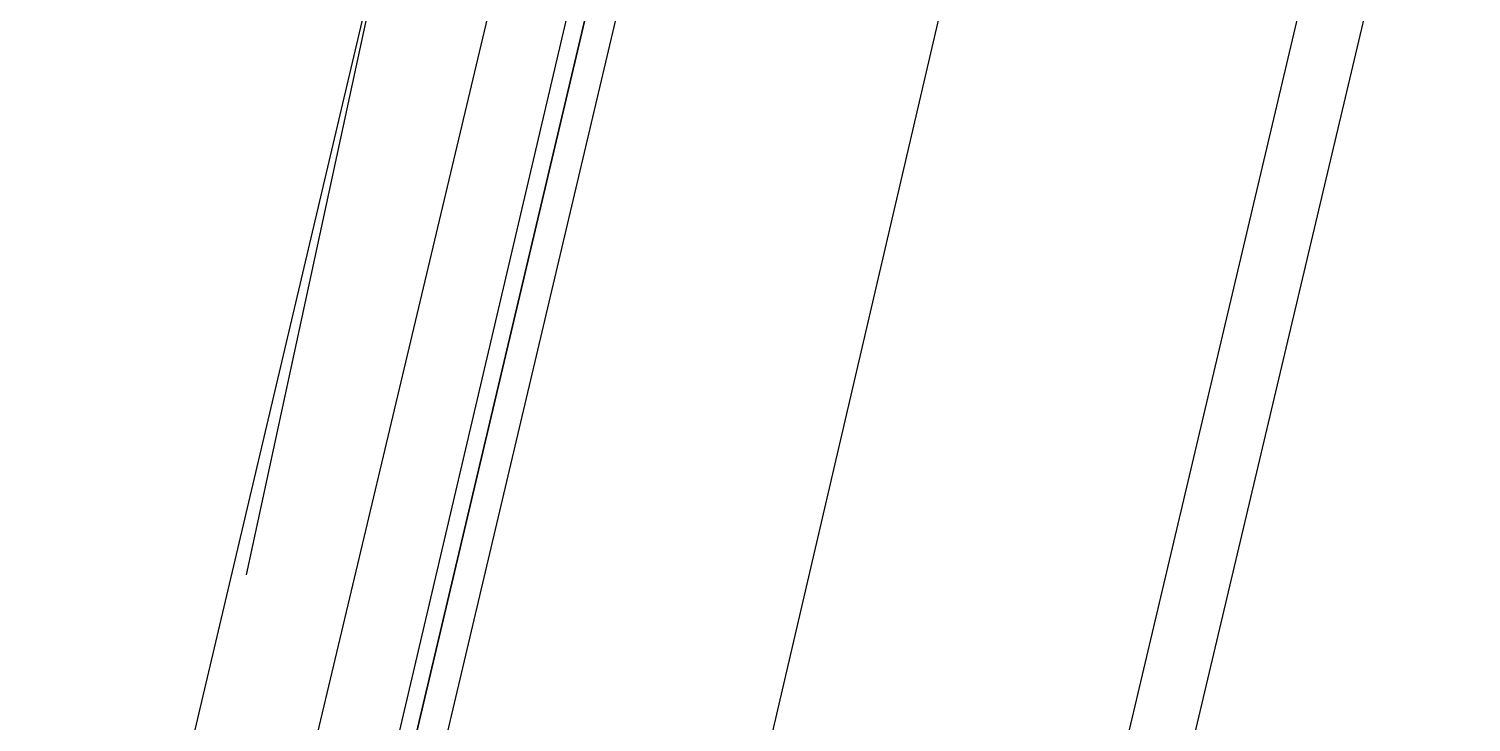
# Model space of a CAD drawing. Header units: feet. Extents: x -84 to 198, y -22 to 181.
# Drawn here: x 127.453 to 128.693, y 140.424 to 141.02 of the extents above; entities that cross this region are included whole.
import ezdxf

# ---------------------------------------------------------------- set-up
doc = ezdxf.new("R2010")
doc.units = ezdxf.units.FT
doc.layers.add('A-LINEA', color=7, linetype='CONTINUOUS')

msp = doc.modelspace()

# ---------------------------------------------------------------- linework, layer by layer
at = {"layer": 'A-LINEA'}
for p, q in [((125.2, 126.6578), (128.6933, 141.4178)), ((127.8, 141.2844), (126.1733, 134.3911)), ((127.48, 139.4844), (127.8667, 141.1111)), ((128.56, 141.0978), (126.9333, 134.2178)), ((127.64, 140.5511), (127.7467, 141.0444))]:
    msp.add_line(p, q, dxfattribs=at)
for points in [[(128.2667, 141.1644), (127.8533, 139.3911), (127.5067, 137.9511)], [(127.5867, 139.4578), (127.9867, 141.1511), (127.9733, 141.1511), (127.96, 141.1511), (127.56, 139.4578), (127.96, 141.1511), (127.9467, 141.1644), (127.5467, 139.4578)]]:
    msp.add_lwpolyline(points, dxfattribs=at)

doc.saveas('drawing.dxf')
